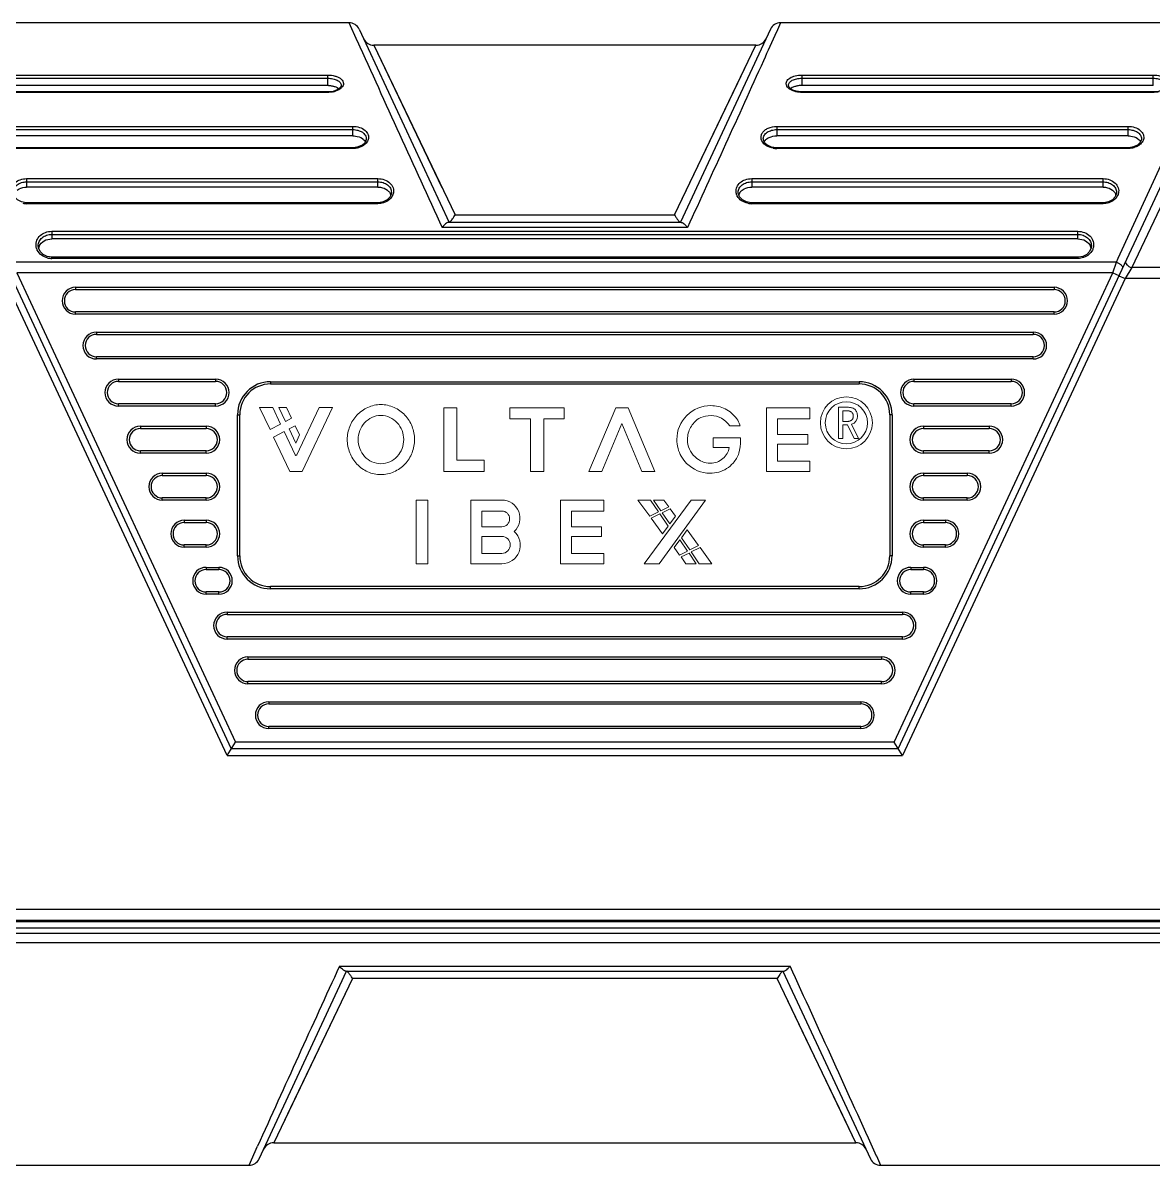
# Model space of a CAD drawing. Header units: millimetres. Extents: x 11482 to 13134, y 681 to 1782.
# Drawn here: x 12847.55 to 12857.29, y 1287.5 to 1297.35 of the extents above; entities that cross this region are included whole.
import ezdxf

# ---------------------------------------------------------------- set-up
doc = ezdxf.new("R2010")
doc.units = ezdxf.units.MM
doc.layers.add('02___PRT_ALL_AXES', color=7, linetype='Continuous', lineweight=0)

# ---------------------------------------------------------------- blocks, each defined once
blk = doc.blocks.new('SPC')
at = {"color": 7, "linetype": 'Continuous'}
for p, q in [((65.457, 40.934), (33.621, 40.934)), ((66.06, 39.598), (65.457, 40.934)), ((96.278, 40.934), (95.982, 40.279)), ((128.114, 40.934), (96.278, 40.934)), ((120.391, 24.126), (128.114, 40.934)), ((33.186, 40.251), (57.048, -10.922)), ((66.182, 40.473), (72.613, 26.682)), ((95.553, 40.472), (89.132, 26.702)), ((104.687, -10.922), (128.549, 40.251)), ((67.223, 39.334), (68.736, 36.192)), ((67.223, 39.334), (73.03, 27.213)), ((94.513, 39.334), (67.223, 39.334)), ((88.706, 27.213), (94.513, 39.334)), ((128.875, 39.334), (121.352, 23.447)), ((93.218, 36.648), (93.961, 38.191)), ((128.182, 37.878), (121.352, 23.447)), ((38.849, 37.201), (63.94, 37.201)), ((38.849, 36.976), (63.94, 36.976)), ((63.94, 36.459), (63.94, 37.201)), ((97.796, 37.201), (97.796, 36.459)), ((97.796, 37.201), (122.886, 37.201)), ((97.796, 36.976), (122.886, 36.976)), ((122.886, 36.459), (122.886, 37.201)), ((63.94, 36.459), (38.849, 36.459)), ((63.94, 35.996), (38.849, 35.996)), ((63.94, 35.966), (38.849, 35.966)), ((63.94, 35.966), (63.94, 35.996)), ((64.619, 36.305), (64.738, 36.225)), ((64.9, 36.468), (64.9, 36.467)), ((68.736, 36.192), (70.548, 32.411)), ((90.957, 31.93), (93.218, 36.648)), ((97.117, 36.305), (96.998, 36.226)), ((122.886, 36.459), (97.796, 36.459)), ((97.796, 35.966), (97.796, 35.996)), ((122.886, 35.996), (97.796, 35.996)), ((122.886, 35.966), (97.796, 35.966)), ((122.886, 35.966), (122.886, 35.996)), ((40.64, 33.537), (65.73, 33.537)), ((65.73, 32.864), (65.73, 33.537)), ((96.005, 33.537), (96.005, 32.864)), ((96.005, 33.537), (121.096, 33.537)), ((121.096, 32.864), (121.096, 33.537)), ((40.64, 33.307), (65.73, 33.307)), ((65.73, 32.864), (40.64, 32.864)), ((66.69, 32.649), (66.69, 32.648)), ((95.045, 32.648), (95.045, 32.65)), ((96.005, 33.307), (121.096, 33.307)), ((121.096, 32.864), (96.005, 32.864)), ((122.056, 32.649), (122.056, 32.648)), ((65.73, 32.01), (40.64, 32.01)), ((65.73, 31.96), (40.64, 31.96)), ((65.73, 31.96), (65.73, 32.01)), ((66.566, 32.523), (66.617, 32.449)), ((70.548, 32.411), (72.096, 29.171)), ((88.706, 27.213), (90.957, 31.93)), ((96.005, 31.96), (96.005, 32.01)), ((121.096, 32.01), (96.005, 32.01)), ((121.096, 31.96), (96.005, 31.96)), ((121.096, 31.96), (121.096, 32.01)), ((121.931, 32.523), (121.983, 32.449)), ((42.43, 29.807), (42.43, 29.202)), ((42.43, 29.807), (67.521, 29.807)), ((42.43, 29.579), (67.521, 29.579)), ((67.521, 29.202), (67.521, 29.807)), ((94.214, 29.807), (94.214, 29.202)), ((94.214, 29.807), (119.305, 29.807)), ((94.214, 29.579), (119.305, 29.579)), ((119.305, 29.202), (119.305, 29.807)), ((67.521, 29.202), (42.43, 29.202)), ((68.481, 28.826), (68.481, 28.825)), ((93.254, 28.825), (93.254, 28.828)), ((119.305, 29.202), (94.214, 29.202)), ((120.265, 28.826), (120.265, 28.825)), ((42.43, 28.017), (42.43, 28.084)), ((67.521, 28.084), (42.43, 28.084)), ((67.521, 28.017), (42.43, 28.017)), ((67.521, 28.017), (67.521, 28.084)), ((94.214, 28.017), (94.214, 28.084)), ((119.305, 28.084), (94.214, 28.084)), ((119.305, 28.017), (94.214, 28.017)), ((119.305, 28.017), (119.305, 28.084)), ((73.03, 27.213), (88.706, 27.213)), ((89.632, 26.313), (72.103, 26.313)), ((89.174, 26.682), (72.562, 26.682)), ((44.221, 26.042), (44.221, 25.502)), ((44.221, 26.042), (117.514, 26.042)), ((44.221, 25.82), (117.514, 25.82)), ((117.514, 25.502), (44.221, 25.502)), ((117.514, 25.502), (117.514, 26.042)), ((43.261, 25.001), (43.261, 25.002)), ((118.474, 25.001), (118.474, 24.999)), ((120.262, 23.844), (41.474, 23.844)), ((44.221, 24.106), (44.221, 24.188)), ((117.514, 24.188), (44.221, 24.188)), ((117.514, 24.106), (44.221, 24.106)), ((117.514, 24.106), (117.514, 24.188)), ((120.012, 23.078), (120.262, 23.844)), ((120.262, 23.844), (120.393, 24.13)), ((41.724, 23.078), (57.354, -10.442)), ((120.012, 23.078), (41.724, 23.078)), ((104.381, -10.442), (120.012, 23.078)), ((120.012, 23.078), (120.447, 22.876)), ((120.444, 22.869), (120.879, 22.666)), ((121.352, 23.447), (120.879, 22.666)), ((132.868, 23.447), (121.352, 23.447)), ((56.743, -11.402), (40.857, 22.666)), ((45.926, 22.042), (45.926, 21.882)), ((45.926, 22.042), (115.809, 22.042)), ((120.879, 22.666), (104.993, -11.402)), ((115.809, 22.042), (115.809, 21.882)), ((132.868, 22.666), (120.879, 22.666)), ((45.926, 21.882), (115.809, 21.882)), ((45.926, 20.122), (45.926, 20.282)), ((115.809, 20.282), (45.926, 20.282)), ((115.809, 20.122), (45.926, 20.122)), ((115.809, 20.122), (115.809, 20.282)), ((47.418, 18.842), (47.418, 18.682)), ((47.418, 18.842), (114.317, 18.842)), ((114.317, 18.842), (114.317, 18.682)), ((47.418, 18.682), (114.317, 18.682)), ((47.418, 16.922), (47.418, 17.082)), ((114.317, 17.082), (47.418, 17.082)), ((114.317, 16.922), (47.418, 16.922)), ((114.317, 16.922), (114.317, 17.082)), ((48.985, 15.482), (48.985, 15.322)), ((48.985, 15.482), (55.93, 15.482)), ((48.985, 15.322), (55.93, 15.322)), ((55.93, 15.482), (55.93, 15.322)), ((59.848, 15.3), (59.848, 15.14)), ((59.848, 15.3), (101.881, 15.3)), ((59.848, 15.14), (101.881, 15.14)), ((101.881, 15.3), (101.881, 15.14)), ((105.805, 15.482), (105.805, 15.322)), ((105.805, 15.482), (112.75, 15.482)), ((105.805, 15.322), (112.75, 15.322)), ((112.75, 15.482), (112.75, 15.322)), ((48.985, 13.562), (48.985, 13.722)), ((55.93, 13.722), (48.985, 13.722)), ((55.93, 13.562), (48.985, 13.562)), ((55.93, 13.562), (55.93, 13.722)), ((112.75, 13.722), (105.805, 13.722)), ((105.805, 13.562), (105.805, 13.722)), ((112.75, 13.562), (105.805, 13.562)), ((112.75, 13.562), (112.75, 13.722)), ((57.492, 2.86), (57.492, 12.943)), ((57.492, 12.943), (57.652, 12.943)), ((57.652, 2.86), (57.652, 12.943)), ((104.237, 12.943), (104.077, 12.943)), ((104.077, 12.943), (104.077, 2.86)), ((104.237, 12.943), (104.237, 2.86)), ((50.553, 12.119), (50.553, 11.959)), ((50.553, 12.119), (55.26, 12.119)), ((50.553, 11.959), (55.26, 11.959)), ((55.26, 12.119), (55.26, 11.959)), ((106.476, 12.119), (111.182, 12.119)), ((106.476, 12.119), (106.476, 11.959)), ((106.476, 11.959), (111.182, 11.959)), ((111.182, 12.119), (111.182, 11.959)), ((50.553, 10.199), (50.553, 10.359)), ((55.26, 10.359), (50.553, 10.359)), ((55.26, 10.199), (50.553, 10.199)), ((55.26, 10.199), (55.26, 10.359)), ((111.182, 10.359), (106.476, 10.359)), ((106.476, 10.199), (106.476, 10.359)), ((111.182, 10.199), (106.476, 10.199)), ((111.182, 10.199), (111.182, 10.359)), ((52.12, 8.759), (52.12, 8.599)), ((52.12, 8.759), (55.26, 8.759)), ((52.12, 8.599), (55.26, 8.599)), ((55.26, 8.759), (55.26, 8.599)), ((106.476, 8.759), (109.615, 8.759)), ((106.476, 8.759), (106.476, 8.599)), ((106.476, 8.599), (109.615, 8.599)), ((109.615, 8.759), (109.615, 8.599)), ((52.12, 6.839), (52.12, 6.999)), ((55.26, 6.999), (52.12, 6.999)), ((55.26, 6.839), (52.12, 6.839)), ((55.26, 6.839), (55.26, 6.999)), ((109.615, 6.999), (106.476, 6.999)), ((106.476, 6.839), (106.476, 6.999)), ((109.615, 6.839), (106.476, 6.839)), ((109.615, 6.839), (109.615, 6.999)), ((53.687, 5.399), (53.687, 5.239)), ((53.687, 5.399), (55.26, 5.399)), ((53.687, 5.239), (55.26, 5.239)), ((55.26, 5.399), (55.26, 5.239)), ((106.476, 5.399), (108.048, 5.399)), ((106.476, 5.399), (106.476, 5.239)), ((106.476, 5.239), (108.048, 5.239)), ((108.048, 5.399), (108.048, 5.239)), ((53.687, 3.479), (53.687, 3.639)), ((55.26, 3.639), (53.687, 3.639)), ((55.26, 3.479), (53.687, 3.479)), ((55.26, 3.479), (55.26, 3.639)), ((108.048, 3.639), (106.476, 3.639)), ((106.476, 3.479), (106.476, 3.639)), ((108.048, 3.479), (106.476, 3.479)), ((108.048, 3.479), (108.048, 3.639)), ((57.492, 2.86), (57.652, 2.86)), ((104.237, 2.86), (104.077, 2.86)), ((55.254, 2.039), (55.254, 1.879)), ((55.254, 2.039), (56.16, 2.039)), ((55.254, 1.879), (56.16, 1.879)), ((56.16, 2.039), (56.16, 1.879)), ((105.575, 2.039), (106.481, 2.039)), ((105.575, 2.039), (105.575, 1.879)), ((105.575, 1.879), (106.481, 1.879)), ((106.481, 2.039), (106.481, 1.879)), ((55.254, 0.119), (55.254, 0.279)), ((56.16, 0.279), (55.254, 0.279)), ((56.16, 0.119), (55.254, 0.119)), ((56.16, 0.119), (56.16, 0.279)), ((59.848, 0.503), (59.848, 0.663)), ((101.881, 0.663), (59.848, 0.663)), ((101.881, 0.503), (59.848, 0.503)), ((101.881, 0.503), (101.881, 0.663)), ((106.481, 0.279), (105.575, 0.279)), ((105.575, 0.119), (105.575, 0.279)), ((106.481, 0.119), (105.575, 0.119)), ((106.481, 0.119), (106.481, 0.279)), ((56.746, -1.161), (56.746, -1.321)), ((56.746, -1.161), (104.989, -1.161)), ((56.746, -1.321), (104.989, -1.321)), ((104.989, -1.161), (104.989, -1.321)), ((56.746, -3.081), (56.746, -2.921)), ((104.989, -2.921), (56.746, -2.921)), ((104.989, -3.081), (56.746, -3.081)), ((104.989, -3.081), (104.989, -2.921)), ((58.238, -4.361), (58.238, -4.521)), ((58.238, -4.361), (103.497, -4.361)), ((58.238, -4.521), (103.497, -4.521)), ((103.497, -4.361), (103.497, -4.521)), ((58.238, -6.281), (58.238, -6.121)), ((103.497, -6.121), (58.238, -6.121)), ((103.497, -6.281), (58.238, -6.281)), ((103.497, -6.281), (103.497, -6.121)), ((59.73, -7.561), (59.73, -7.721)), ((59.73, -7.561), (102.005, -7.561)), ((59.73, -7.721), (102.005, -7.721)), ((102.005, -7.561), (102.005, -7.721)), ((59.73, -9.481), (59.73, -9.321)), ((102.005, -9.321), (59.73, -9.321)), ((102.005, -9.481), (59.73, -9.481)), ((102.005, -9.481), (102.005, -9.321)), ((56.743, -11.402), (57.354, -10.442)), ((104.381, -10.442), (57.354, -10.442)), ((104.993, -11.402), (104.381, -10.442)), ((56.743, -11.402), (104.993, -11.402)), ((104.687, -10.922), (57.048, -10.922)), ((132.868, -22.398), (28.868, -22.398)), ((132.868, -23.178), (28.868, -23.178)), ((132.868, -23.292), (28.868, -23.292)), ((132.868, -23.726), (28.868, -23.726)), ((132.868, -24.123), (28.868, -24.123)), ((132.872, -24.783), (28.863, -24.783)), ((59.041, -40.203), (65.286, -26.81)), ((64.777, -26.448), (96.958, -26.448)), ((65.155, -26.79), (65.053, -26.727)), ((65.233, -26.81), (96.502, -26.81)), ((96.449, -26.81), (102.694, -40.203)), ((65.706, -27.327), (60.081, -39.066)), ((65.706, -27.327), (63.255, -32.46)), ((96.03, -27.327), (65.706, -27.327)), ((101.654, -39.066), (96.03, -27.327)), ((98.08, -31.623), (96.03, -27.327)), ((100.478, -36.625), (98.08, -31.623)), ((63.255, -32.46), (61.288, -36.561)), ((61.288, -36.561), (60.633, -37.921)), ((101.654, -39.066), (100.478, -36.625)), ((60.081, -39.066), (101.654, -39.066)), ((58.316, -40.666), (58.924, -39.318)), ((28.867, -40.666), (58.316, -40.666)), ((103.124, -40.01), (103.42, -40.666)), ((103.411, -40.647), (103.42, -40.666)), ((103.42, -40.666), (132.868, -40.666))]:
    blk.add_line(p, q, dxfattribs=at)
for points in [[(64.9, 36.467), (64.888, 36.402), (64.799, 36.272), (64.604, 36.138), (64.318, 36.038), (63.987, 35.997), (63.94, 35.996)], [(97.796, 35.996), (97.755, 35.997), (97.395, 36.043), (97.092, 36.159), (96.902, 36.309), (96.836, 36.468)], [(123.846, 36.467), (123.834, 36.402), (123.746, 36.272), (123.551, 36.138), (123.265, 36.038), (122.933, 35.997), (122.886, 35.996)], [(66.69, 32.649), (66.688, 32.604), (66.6, 32.384), (66.398, 32.195), (66.121, 32.067), (65.8, 32.011), (65.73, 32.01)], [(96.005, 32.01), (95.971, 32.01), (95.635, 32.061), (95.342, 32.191), (95.135, 32.384), (95.047, 32.604), (95.045, 32.65)], [(122.056, 32.649), (122.053, 32.604), (121.965, 32.384), (121.764, 32.195), (121.487, 32.067), (121.165, 32.011), (121.096, 32.01)], [(42.43, 28.084), (42.396, 28.084), (42.063, 28.141), (41.77, 28.29), (41.563, 28.511), (41.473, 28.769), (41.47, 28.827)], [(68.481, 28.826), (68.479, 28.774), (68.392, 28.517), (68.191, 28.297), (67.906, 28.147), (67.58, 28.085), (67.521, 28.084)], [(94.214, 28.084), (94.18, 28.084), (93.846, 28.141), (93.554, 28.29), (93.347, 28.511), (93.257, 28.769), (93.254, 28.827)], [(120.265, 28.826), (120.263, 28.774), (120.176, 28.517), (119.974, 28.297), (119.69, 28.147), (119.364, 28.085), (119.305, 28.084)], [(44.221, 24.188), (43.89, 24.239), (43.607, 24.378), (43.392, 24.593), (43.277, 24.856), (43.261, 25.002)], [(118.474, 24.999), (118.46, 24.862), (118.349, 24.602), (118.142, 24.388), (117.865, 24.245), (117.555, 24.189), (117.514, 24.188)]]:
    blk.add_lwpolyline(points, dxfattribs=at)
for centre, radius, start, end in [((65.457, 40.134), 0.8, 25, 89.99675), ((96.278, 40.134), 0.8, 90.00023, 155), ((3328.158, 1515.362), 3580.386, 204.341132, 204.575423), ((67.223, 40.134), 0.8, 205.00008, 270), ((94.513, 40.134), 0.8, 270, 334.9999), ((63.94, 34.74), 1.72, 88.31791, 89.99801), ((63.998, 37.558), 1.586, 283.21276, 288.40963), ((97.796, 34.74), 1.72, 90.00199, 91.68208), ((96.004, 33.484), 1.524, 259.93007, 270.01755), ((67.82, 28.424), 0.663, 18.90049, 27.52664), ((93.92, 28.422), 0.668, 150.40864, 161.03486), ((119.604, 28.424), 0.663, 18.90049, 27.52664), ((42.43, 29.38), 1.363, 258.67487, 270.00642), ((94.214, 29.38), 1.363, 258.67487, 270.00642), ((44.006, 24.668), 0.745, 154.28829, 168.2771), ((117.731, 24.669), 0.744, 11.82298, 25.00524), ((44.221, 25.378), 1.272, 257.81359, 269.99593), ((45.926, 21.082), 0.96, 90, 270), ((115.809, 21.082), 0.96, 270, 90), ((45.926, 21.082), 0.8, 90, 270), ((115.809, 21.082), 0.8, 270, 90), ((47.418, 17.882), 0.96, 90, 270), ((114.317, 17.882), 0.96, 270, 90), ((47.418, 17.882), 0.8, 90, 270), ((114.317, 17.882), 0.8, 270, 90), ((48.985, 14.522), 0.96, 90, 270), ((48.985, 14.522), 0.8, 90, 270), ((55.93, 14.522), 0.96, 270, 90), ((55.93, 14.522), 0.8, 270, 90), ((59.848, 12.943), 2.356, 90, 180), ((59.848, 12.943), 2.196, 90, 180), ((101.881, 12.943), 2.356, 0, 90), ((101.881, 12.943), 2.196, 0, 90), ((105.805, 14.522), 0.96, 90, 270), ((105.805, 14.522), 0.8, 90, 270), ((112.75, 14.522), 0.96, 270, 90), ((112.75, 14.522), 0.8, 270, 90), ((50.553, 11.159), 0.96, 90, 270), ((50.553, 11.159), 0.8, 90, 270), ((55.26, 11.159), 0.96, 270, 90), ((55.26, 11.159), 0.8, 270, 90), ((106.476, 11.159), 0.96, 90, 270), ((106.476, 11.159), 0.8, 90, 270), ((111.182, 11.159), 0.96, 270, 90), ((111.182, 11.159), 0.8, 270, 90), ((52.12, 7.799), 0.96, 90, 270), ((52.12, 7.799), 0.8, 90, 270), ((55.26, 7.799), 0.96, 270, 90), ((55.26, 7.799), 0.8, 270, 90), ((106.476, 7.799), 0.96, 90, 270), ((106.476, 7.799), 0.8, 90, 270), ((109.615, 7.799), 0.96, 270, 90), ((109.615, 7.799), 0.8, 270, 90), ((53.687, 4.439), 0.96, 90, 270), ((53.687, 4.439), 0.8, 90, 270), ((55.26, 4.439), 0.96, 270, 90), ((55.26, 4.439), 0.8, 270, 90), ((106.476, 4.439), 0.96, 90, 270), ((106.476, 4.439), 0.8, 90, 270), ((108.048, 4.439), 0.96, 270, 90), ((108.048, 4.439), 0.8, 270, 90), ((59.848, 2.86), 2.356, 180, 270), ((59.848, 2.86), 2.196, 180, 270), ((101.881, 2.86), 2.356, 270, 0), ((101.881, 2.86), 2.196, 270, 0), ((55.254, 1.079), 0.96, 90, 270), ((55.254, 1.079), 0.8, 90, 270), ((56.16, 1.079), 0.96, 270, 90), ((56.16, 1.079), 0.8, 270, 90), ((105.575, 1.079), 0.96, 90, 270), ((105.575, 1.079), 0.8, 90, 270), ((106.481, 1.079), 0.96, 270, 90), ((106.481, 1.079), 0.8, 270, 90), ((56.746, -2.121), 0.96, 90, 270), ((56.746, -2.121), 0.8, 90, 270), ((104.989, -2.121), 0.96, 270, 90), ((104.989, -2.121), 0.8, 270, 90), ((58.238, -5.321), 0.96, 90, 270), ((58.238, -5.321), 0.8, 90, 270), ((103.497, -5.321), 0.96, 270, 90), ((103.497, -5.321), 0.8, 270, 90), ((59.73, -8.521), 0.96, 90, 270), ((59.73, -8.521), 0.8, 90, 270), ((102.005, -8.521), 0.96, 270, 90), ((102.005, -8.521), 0.8, 270, 90), ((2710.475, -1237.464), 2909.687, 155.404999, 155.683403), ((-3016.482, -1450.086), 3423.486, 24.322985, 24.572509), ((60.081, -39.866), 0.8, 90, 154.99206), ((101.654, -39.866), 0.8, 25.00003, 90), ((58.316, -39.866), 0.8, 270.00013, 335), ((103.42, -39.866), 0.8, 205, 270)]:
    blk.add_arc(centre, radius, start, end, dxfattribs=at)
for points, knots in [([(95.988, 40.292), (95.675, 39.599), (93.568, 34.934), (91.444, 30.277), (89.632, 26.313)], [0, 0, 0, 0, 0.14849, 1, 1, 1, 1]), ([(63.94, 37.201), (64.114, 37.201), (64.368, 37.173), (64.673, 37.065), (64.897, 36.94), (65.059, 36.749), (65.064, 36.53), (65.022, 36.435), (64.993, 36.39)], [0, 0, 0, 0, 0.326431, 0.473546, 0.603508, 0.809601, 0.901662, 1, 1, 1, 1]), ([(63.94, 36.976), (64.063, 36.976), (64.297, 36.954), (64.605, 36.855), (64.832, 36.698), (64.9, 36.539), (64.9, 36.468)], [0, 0, 0, 0, 0.313868, 0.5942, 0.819876, 1, 1, 1, 1]), ([(96.692, 36.497), (96.678, 36.54), (96.667, 36.633), (96.709, 36.771), (96.803, 36.895), (97, 37.046), (97.34, 37.17), (97.637, 37.201), (97.796, 37.201)], [0, 0, 0, 0, 0.090913, 0.182767, 0.284303, 0.40073, 0.679426, 1, 1, 1, 1]), ([(96.836, 36.468), (96.836, 36.539), (96.903, 36.698), (97.131, 36.855), (97.439, 36.954), (97.672, 36.976), (97.796, 36.976)], [0, 0, 0, 0, 0.180354, 0.40596, 0.686076, 1, 1, 1, 1]), ([(122.886, 37.201), (123.06, 37.201), (123.314, 37.173), (123.62, 37.065), (123.843, 36.94), (124.006, 36.749), (124.01, 36.53), (123.968, 36.435), (123.94, 36.39)], [0, 0, 0, 0, 0.326431, 0.473546, 0.603508, 0.809601, 0.901662, 1, 1, 1, 1]), ([(122.886, 36.976), (123.009, 36.976), (123.243, 36.954), (123.551, 36.855), (123.779, 36.698), (123.846, 36.539), (123.846, 36.468)], [0, 0, 0, 0, 0.313868, 0.5942, 0.819876, 1, 1, 1, 1]), ([(64.361, 36.014), (64.327, 36.006), (64.188, 35.978), (64.047, 35.966), (63.94, 35.966)], [0, 0, 0, 0, 0.244763, 1, 1, 1, 1]), ([(63.99, 36.459), (64.017, 36.458), (64.124, 36.452), (64.23, 36.437), (64.307, 36.419)], [0, 0, 0, 0, 0.25381, 1, 1, 1, 1]), ([(64.307, 36.419), (64.336, 36.413), (64.443, 36.385), (64.547, 36.344), (64.619, 36.305)], [0, 0, 0, 0, 0.265024, 1, 1, 1, 1]), ([(64.993, 36.39), (64.97, 36.354), (64.839, 36.198), (64.649, 36.104), (64.499, 36.053)], [0, 0, 0, 0, 0.214862, 1, 1, 1, 1]), ([(97.058, 36.127), (97.012, 36.15), (96.861, 36.238), (96.728, 36.378), (96.692, 36.497)], [0, 0, 0, 0, 0.292297, 1, 1, 1, 1]), ([(97.404, 36.008), (97.373, 36.014), (97.254, 36.044), (97.138, 36.086), (97.058, 36.127)], [0, 0, 0, 0, 0.26215, 1, 1, 1, 1]), ([(97.428, 36.419), (97.4, 36.413), (97.292, 36.385), (97.188, 36.344), (97.117, 36.305)], [0, 0, 0, 0, 0.265024, 1, 1, 1, 1]), ([(97.796, 35.966), (97.696, 35.966), (97.565, 35.977), (97.436, 36.001), (97.404, 36.008)], [0, 0, 0, 0, 0.754048, 1, 1, 1, 1]), ([(97.745, 36.459), (97.718, 36.458), (97.612, 36.452), (97.506, 36.437), (97.428, 36.419)], [0, 0, 0, 0, 0.25381, 1, 1, 1, 1]), ([(123.307, 36.014), (123.274, 36.006), (123.135, 35.978), (122.993, 35.966), (122.886, 35.966)], [0, 0, 0, 0, 0.244763, 1, 1, 1, 1]), ([(65.73, 33.537), (65.894, 33.537), (66.207, 33.491), (66.606, 33.291), (66.818, 33.012), (66.86, 32.769), (66.842, 32.65), (66.825, 32.594)], [0, 0, 0, 0, 0.294972, 0.561225, 0.788173, 0.89382, 1, 1, 1, 1]), ([(95.184, 32.219), (95.052, 32.321), (94.888, 32.534), (94.877, 32.862), (94.97, 33.09), (95.148, 33.281), (95.486, 33.48), (95.796, 33.537), (96.005, 33.537)], [0, 0, 0, 0, 0.234703, 0.341894, 0.45177, 0.571826, 0.705108, 1, 1, 1, 1]), ([(121.096, 33.537), (121.259, 33.537), (121.572, 33.491), (121.971, 33.291), (122.183, 33.012), (122.225, 32.769), (122.207, 32.65), (122.19, 32.594)], [0, 0, 0, 0, 0.294972, 0.561225, 0.788173, 0.89382, 1, 1, 1, 1]), ([(65.73, 33.307), (65.854, 33.307), (66.092, 33.277), (66.406, 33.142), (66.631, 32.928), (66.69, 32.738), (66.69, 32.649)], [0, 0, 0, 0, 0.290379, 0.558367, 0.791998, 1, 1, 1, 1]), ([(65.73, 32.864), (65.793, 32.864), (66.03, 32.848), (66.266, 32.767), (66.409, 32.667)], [0, 0, 0, 0, 0.262917, 1, 1, 1, 1]), ([(66.409, 32.667), (66.424, 32.656), (66.481, 32.614), (66.533, 32.564), (66.566, 32.523)], [0, 0, 0, 0, 0.259361, 1, 1, 1, 1]), ([(95.045, 32.65), (95.045, 32.739), (95.104, 32.929), (95.33, 33.142), (95.643, 33.277), (95.882, 33.307), (96.005, 33.307)], [0, 0, 0, 0, 0.208414, 0.442122, 0.70985, 1, 1, 1, 1]), ([(95.118, 32.449), (95.13, 32.469), (95.187, 32.553), (95.263, 32.623), (95.326, 32.667)], [0, 0, 0, 0, 0.237753, 1, 1, 1, 1]), ([(95.326, 32.667), (95.372, 32.699), (95.579, 32.817), (95.823, 32.864), (96.005, 32.864)], [0, 0, 0, 0, 0.235234, 1, 1, 1, 1]), ([(121.096, 33.307), (121.219, 33.307), (121.458, 33.277), (121.771, 33.142), (121.997, 32.928), (122.055, 32.738), (122.056, 32.649)], [0, 0, 0, 0, 0.290379, 0.558367, 0.791998, 1, 1, 1, 1]), ([(121.096, 32.864), (121.158, 32.864), (121.395, 32.848), (121.631, 32.767), (121.774, 32.667)], [0, 0, 0, 0, 0.262917, 1, 1, 1, 1]), ([(121.774, 32.667), (121.789, 32.656), (121.846, 32.614), (121.898, 32.564), (121.931, 32.523)], [0, 0, 0, 0, 0.259361, 1, 1, 1, 1]), ([(66.139, 32.016), (66.107, 32.007), (65.973, 31.974), (65.834, 31.96), (65.73, 31.96)], [0, 0, 0, 0, 0.246659, 1, 1, 1, 1]), ([(66.54, 32.211), (66.511, 32.189), (66.388, 32.106), (66.248, 32.047), (66.139, 32.016)], [0, 0, 0, 0, 0.239359, 1, 1, 1, 1]), ([(66.825, 32.594), (66.814, 32.558), (66.752, 32.408), (66.638, 32.285), (66.54, 32.211)], [0, 0, 0, 0, 0.234756, 1, 1, 1, 1]), ([(95.738, 31.983), (95.686, 31.993), (95.489, 32.039), (95.301, 32.128), (95.184, 32.219)], [0, 0, 0, 0, 0.263018, 1, 1, 1, 1]), ([(121.505, 32.016), (121.472, 32.007), (121.338, 31.974), (121.199, 31.96), (121.096, 31.96)], [0, 0, 0, 0, 0.246659, 1, 1, 1, 1]), ([(121.905, 32.211), (121.877, 32.189), (121.753, 32.106), (121.614, 32.047), (121.505, 32.016)], [0, 0, 0, 0, 0.239359, 1, 1, 1, 1]), ([(122.19, 32.594), (122.179, 32.558), (122.118, 32.408), (122.003, 32.285), (121.905, 32.211)], [0, 0, 0, 0, 0.234756, 1, 1, 1, 1]), ([(41.315, 28.836), (41.301, 28.959), (41.339, 29.224), (41.593, 29.55), (41.977, 29.759), (42.277, 29.807), (42.43, 29.807)], [0, 0, 0, 0, 0.223826, 0.46118, 0.722058, 1, 1, 1, 1]), ([(41.47, 28.828), (41.471, 28.927), (41.526, 29.137), (41.748, 29.385), (42.065, 29.543), (42.307, 29.579), (42.43, 29.579)], [0, 0, 0, 0, 0.223476, 0.462409, 0.723561, 1, 1, 1, 1]), ([(67.521, 29.807), (67.682, 29.807), (67.997, 29.755), (68.394, 29.524), (68.639, 29.166), (68.651, 28.885), (68.622, 28.759)], [0, 0, 0, 0, 0.279396, 0.5401, 0.775864, 1, 1, 1, 1]), ([(67.521, 29.579), (67.645, 29.579), (67.888, 29.543), (68.204, 29.384), (68.426, 29.135), (68.481, 28.926), (68.481, 28.826)], [0, 0, 0, 0, 0.276669, 0.538084, 0.776954, 1, 1, 1, 1]), ([(93.099, 28.836), (93.085, 28.959), (93.123, 29.224), (93.377, 29.55), (93.761, 29.759), (94.061, 29.807), (94.214, 29.807)], [0, 0, 0, 0, 0.223826, 0.46118, 0.722058, 1, 1, 1, 1]), ([(93.254, 28.828), (93.255, 28.927), (93.31, 29.137), (93.532, 29.385), (93.849, 29.543), (94.091, 29.579), (94.214, 29.579)], [0, 0, 0, 0, 0.223476, 0.462409, 0.723561, 1, 1, 1, 1]), ([(119.305, 29.807), (119.466, 29.807), (119.781, 29.755), (120.178, 29.524), (120.423, 29.166), (120.435, 28.885), (120.406, 28.759)], [0, 0, 0, 0, 0.279396, 0.5401, 0.775864, 1, 1, 1, 1]), ([(119.305, 29.579), (119.429, 29.579), (119.671, 29.543), (119.988, 29.384), (120.21, 29.135), (120.265, 28.926), (120.265, 28.826)], [0, 0, 0, 0, 0.276669, 0.538084, 0.776954, 1, 1, 1, 1]), ([(41.751, 28.978), (41.797, 29.014), (42, 29.146), (42.247, 29.202), (42.43, 29.202)], [0, 0, 0, 0, 0.240415, 1, 1, 1, 1]), ([(67.521, 29.202), (67.584, 29.202), (67.823, 29.183), (68.06, 29.089), (68.2, 28.978)], [0, 0, 0, 0, 0.259671, 1, 1, 1, 1]), ([(68.2, 28.978), (68.222, 28.96), (68.303, 28.889), (68.371, 28.801), (68.408, 28.73)], [0, 0, 0, 0, 0.259007, 1, 1, 1, 1]), ([(68.622, 28.759), (68.615, 28.729), (68.579, 28.607), (68.513, 28.495), (68.452, 28.422)], [0, 0, 0, 0, 0.244025, 1, 1, 1, 1]), ([(93.188, 28.562), (93.176, 28.583), (93.134, 28.67), (93.108, 28.765), (93.099, 28.836)], [0, 0, 0, 0, 0.255349, 1, 1, 1, 1]), ([(93.946, 28.043), (93.786, 28.075), (93.486, 28.194), (93.26, 28.43), (93.188, 28.562)], [0, 0, 0, 0, 0.522411, 1, 1, 1, 1]), ([(93.339, 28.752), (93.351, 28.773), (93.405, 28.857), (93.476, 28.931), (93.535, 28.978)], [0, 0, 0, 0, 0.243078, 1, 1, 1, 1]), ([(93.535, 28.978), (93.581, 29.014), (93.784, 29.146), (94.031, 29.202), (94.214, 29.202)], [0, 0, 0, 0, 0.240415, 1, 1, 1, 1]), ([(119.305, 29.202), (119.367, 29.202), (119.607, 29.183), (119.844, 29.089), (119.984, 28.978)], [0, 0, 0, 0, 0.259671, 1, 1, 1, 1]), ([(119.984, 28.978), (120.006, 28.96), (120.087, 28.889), (120.155, 28.801), (120.192, 28.73)], [0, 0, 0, 0, 0.259007, 1, 1, 1, 1]), ([(120.406, 28.759), (120.399, 28.729), (120.363, 28.607), (120.297, 28.495), (120.236, 28.422)], [0, 0, 0, 0, 0.244025, 1, 1, 1, 1]), ([(68.452, 28.422), (68.42, 28.383), (68.274, 28.232), (68.082, 28.128), (67.93, 28.08)], [0, 0, 0, 0, 0.239762, 1, 1, 1, 1]), ([(120.236, 28.422), (120.204, 28.383), (120.058, 28.232), (119.866, 28.128), (119.714, 28.08)], [0, 0, 0, 0, 0.239762, 1, 1, 1, 1]), ([(72.685, 26.735), (72.742, 26.793), (72.864, 26.948), (72.971, 27.113), (73.03, 27.213)], [0, 0, 0, 0, 0.412085, 1, 1, 1, 1]), ([(88.706, 27.213), (88.748, 27.14), (88.831, 27.009), (88.938, 26.862), (89.015, 26.772), (89.059, 26.724), (89.092, 26.697), (89.112, 26.682), (89.119, 26.682)], [0, 0, 0, 0, 0.374705, 0.682751, 0.804384, 0.90007, 0.966352, 1, 1, 1, 1]), ([(72.291, 26.52), (72.275, 26.505), (72.209, 26.439), (72.148, 26.368), (72.103, 26.313)], [0, 0, 0, 0, 0.232115, 1, 1, 1, 1]), ([(72.447, 26.642), (72.435, 26.635), (72.379, 26.599), (72.329, 26.555), (72.291, 26.52)], [0, 0, 0, 0, 0.220406, 1, 1, 1, 1]), ([(72.562, 26.682), (72.553, 26.682), (72.513, 26.677), (72.475, 26.659), (72.447, 26.642)], [0, 0, 0, 0, 0.208572, 1, 1, 1, 1]), ([(72.616, 26.682), (72.626, 26.682), (72.65, 26.703), (72.671, 26.721), (72.685, 26.735)], [0, 0, 0, 0, 0.329373, 1, 1, 1, 1]), ([(89.174, 26.682), (89.182, 26.682), (89.223, 26.677), (89.26, 26.659), (89.288, 26.642)], [0, 0, 0, 0, 0.208572, 1, 1, 1, 1]), ([(89.288, 26.642), (89.3, 26.635), (89.356, 26.599), (89.407, 26.555), (89.444, 26.52)], [0, 0, 0, 0, 0.220406, 1, 1, 1, 1]), ([(89.444, 26.52), (89.46, 26.505), (89.526, 26.439), (89.587, 26.368), (89.632, 26.313)], [0, 0, 0, 0, 0.232114, 1, 1, 1, 1]), ([(43.104, 25.009), (43.093, 25.14), (43.135, 25.418), (43.386, 25.764), (43.769, 25.991), (44.069, 26.042), (44.221, 26.042)], [0, 0, 0, 0, 0.233052, 0.474787, 0.731743, 1, 1, 1, 1]), ([(43.261, 25.002), (43.261, 25.11), (43.314, 25.333), (43.534, 25.604), (43.852, 25.78), (44.097, 25.82), (44.221, 25.82)], [0, 0, 0, 0, 0.232811, 0.475293, 0.73243, 1, 1, 1, 1]), ([(43.334, 24.992), (43.408, 25.146), (43.675, 25.415), (44.037, 25.502), (44.221, 25.502)], [0, 0, 0, 0, 0.481728, 1, 1, 1, 1]), ([(117.514, 26.042), (117.676, 26.042), (117.995, 25.984), (118.394, 25.728), (118.633, 25.341), (118.645, 25.042), (118.616, 24.905)], [0, 0, 0, 0, 0.269426, 0.526264, 0.766771, 1, 1, 1, 1]), ([(117.514, 25.82), (117.639, 25.82), (117.884, 25.779), (118.202, 25.603), (118.422, 25.332), (118.474, 25.108), (118.474, 25.001)], [0, 0, 0, 0, 0.267776, 0.525181, 0.767632, 1, 1, 1, 1]), ([(117.514, 25.502), (117.7, 25.502), (118.065, 25.413), (118.333, 25.139), (118.405, 24.983)], [0, 0, 0, 0, 0.518528, 1, 1, 1, 1]), ([(43.194, 24.694), (43.182, 24.719), (43.137, 24.819), (43.111, 24.927), (43.104, 25.009)], [0, 0, 0, 0, 0.253674, 1, 1, 1, 1]), ([(43.952, 24.135), (43.79, 24.17), (43.485, 24.302), (43.264, 24.555), (43.194, 24.694)], [0, 0, 0, 0, 0.514838, 1, 1, 1, 1]), ([(118.547, 24.707), (118.489, 24.585), (118.309, 24.359), (118.059, 24.22), (117.923, 24.174)], [0, 0, 0, 0, 0.486292, 1, 1, 1, 1]), ([(120.262, 23.844), (120.328, 23.82), (120.453, 23.759), (120.618, 23.643), (120.731, 23.485), (120.697, 23.412)], [0, 0, 0, 0, 0.32661, 0.626073, 1, 1, 1, 1]), ([(120.917, 23.883), (120.882, 23.81), (120.993, 23.649), (121.16, 23.531), (121.285, 23.47), (121.352, 23.447)], [0, 0, 0, 0, 0.376042, 0.674773, 1, 1, 1, 1]), ([(65.053, -26.727), (65.03, -26.71), (64.929, -26.626), (64.841, -26.528), (64.777, -26.448)], [0, 0, 0, 0, 0.217475, 1, 1, 1, 1]), ([(65.233, -26.81), (65.227, -26.81), (65.2, -26.807), (65.174, -26.799), (65.155, -26.79)], [0, 0, 0, 0, 0.221006, 1, 1, 1, 1]), ([(65.706, -27.327), (65.663, -27.256), (65.581, -27.128), (65.474, -26.985), (65.398, -26.897), (65.353, -26.851), (65.319, -26.824), (65.299, -26.81), (65.291, -26.81)], [0, 0, 0, 0, 0.372588, 0.679153, 0.800592, 0.896661, 0.964096, 1, 1, 1, 1]), ([(96.373, -26.862), (96.315, -26.917), (96.194, -27.069), (96.088, -27.23), (96.03, -27.327)], [0, 0, 0, 0, 0.413031, 1, 1, 1, 1]), ([(96.445, -26.81), (96.435, -26.81), (96.409, -26.83), (96.387, -26.848), (96.373, -26.862)], [0, 0, 0, 0, 0.339208, 1, 1, 1, 1]), ([(96.502, -26.81), (96.511, -26.81), (96.551, -26.805), (96.589, -26.787), (96.617, -26.771)], [0, 0, 0, 0, 0.210094, 1, 1, 1, 1]), ([(96.617, -26.771), (96.629, -26.764), (96.685, -26.728), (96.735, -26.686), (96.772, -26.651)], [0, 0, 0, 0, 0.220989, 1, 1, 1, 1]), ([(96.772, -26.651), (96.788, -26.636), (96.854, -26.572), (96.914, -26.503), (96.958, -26.448)], [0, 0, 0, 0, 0.232198, 1, 1, 1, 1])]:
    blk.add_open_spline(points, degree=3, knots=knots, dxfattribs=at)
for points in [[(67.93, 28.08), (67.799, 28.038), (67.659, 28.017), (67.521, 28.017)], [(119.714, 28.08), (119.583, 28.038), (119.443, 28.017), (119.305, 28.017)], [(118.616, 24.905), (118.601, 24.837), (118.578, 24.77), (118.547, 24.707)], [(117.923, 24.174), (117.793, 24.129), (117.653, 24.106), (117.514, 24.106)]]:
    blk.add_open_spline(points, degree=3, dxfattribs=at)
at = {"layer": '02___PRT_ALL_AXES', "color": 7, "linetype": 'Continuous'}
for p, q in [((59.815, 11.874), (59.063, 13.461)), ((59.063, 13.461), (60.009, 13.461)), ((60.009, 13.461), (60.571, 12.276)), ((60.917, 12.46), (60.443, 13.461)), ((60.443, 13.461), (60.99, 13.461)), ((60.99, 13.461), (61.354, 12.692)), ((61.723, 10.074), (63.328, 13.461)), ((64.279, 13.461), (62.114, 8.892)), ((63.328, 13.461), (64.279, 13.461)), ((72.224, 8.891), (72.224, 13.438)), ((72.224, 13.438), (73.162, 13.438)), ((73.162, 13.438), (73.162, 9.691)), ((76.952, 12.642), (76.952, 13.438)), ((76.952, 13.438), (80.832, 13.438)), ((80.832, 13.438), (80.832, 12.642)), ((82.592, 8.894), (84.506, 13.438)), ((84.506, 13.438), (85.382, 13.438)), ((85.382, 13.438), (87.297, 8.891)), ((95.272, 8.89), (95.272, 13.438)), ((95.272, 13.438), (98.364, 13.438)), ((98.364, 13.438), (98.364, 12.654)), ((100.418, 13.475), (101.07, 13.475)), ((100.418, 11.253), (100.418, 13.475)), ((101.004, 13.229), (100.718, 13.229)), ((100.718, 13.229), (100.718, 12.463)), ((60.571, 12.276), (59.815, 11.874)), ((61.354, 12.692), (60.917, 12.46)), ((78.411, 12.642), (76.952, 12.642)), ((78.411, 8.89), (78.411, 12.642)), ((79.372, 12.642), (79.372, 8.89)), ((80.832, 12.642), (79.372, 12.642)), ((84.944, 12.305), (83.511, 8.891)), ((86.377, 8.891), (84.944, 12.305)), ((98.364, 12.654), (96.059, 12.654)), ((96.059, 12.654), (96.059, 11.535)), ((100.718, 12.463), (101.083, 12.463)), ((101.343, 12.257), (101.835, 11.253)), ((60.069, 11.337), (60.825, 11.739)), ((60.825, 11.739), (61.614, 10.074)), ((61.171, 11.923), (61.608, 12.156)), ((61.648, 10.917), (61.171, 11.923)), ((61.608, 12.156), (61.921, 11.494)), ((61.921, 11.494), (61.648, 10.917)), ((93.381, 12.15), (92.655, 12.151)), ((96.059, 11.535), (98.213, 11.535)), ((98.213, 11.535), (98.213, 10.839)), ((101.057, 12.217), (100.718, 12.217)), ((100.718, 12.217), (100.718, 11.253)), ((101.523, 11.253), (101.057, 12.217)), ((61.227, 8.892), (60.069, 11.337)), ((91.464, 10.588), (91.464, 11.299)), ((91.464, 11.299), (93.421, 11.299)), ((93.421, 11.299), (93.421, 11.118)), ((98.213, 10.839), (96.059, 10.839)), ((96.059, 10.839), (96.059, 9.631)), ((100.718, 11.253), (100.418, 11.253)), ((101.835, 11.253), (101.523, 11.253)), ((92.604, 10.588), (91.464, 10.588)), ((73.162, 9.691), (75.12, 9.691)), ((75.12, 9.691), (75.12, 8.891)), ((96.059, 9.631), (98.364, 9.631)), ((98.364, 9.631), (98.364, 8.89)), ((62.114, 8.892), (61.227, 8.892)), ((75.12, 8.891), (72.224, 8.891)), ((79.372, 8.89), (78.411, 8.89)), ((83.511, 8.891), (82.592, 8.894)), ((87.297, 8.891), (86.377, 8.891)), ((98.364, 8.89), (95.272, 8.89)), ((70.243, 6.845), (70.243, 2.296)), ((70.243, 6.845), (71.088, 6.845)), ((71.088, 2.296), (71.088, 6.845)), ((74.152, 2.298), (74.152, 6.846)), ((74.152, 6.846), (76.369, 6.846)), ((80.552, 2.298), (80.552, 6.846)), ((80.552, 6.846), (83.644, 6.846)), ((83.644, 6.846), (83.644, 6.062)), ((86.094, 6.845), (86.987, 6.845)), ((86.934, 5.689), (86.094, 6.845)), ((86.537, 2.296), (89.897, 6.838)), ((86.987, 6.845), (87.564, 6.002)), ((87.195, 6.845), (87.939, 6.845)), ((87.716, 6.083), (87.195, 6.845)), ((90.917, 6.839), (87.61, 2.298)), ((87.939, 6.845), (88.288, 6.363)), ((89.897, 6.838), (90.917, 6.839)), ((74.939, 6.062), (74.939, 4.943)), ((76.369, 6.062), (74.939, 6.062)), ((81.339, 6.062), (81.339, 4.943)), ((83.644, 6.062), (81.339, 6.062)), ((87.564, 6.002), (86.934, 5.689)), ((87.039, 5.545), (87.662, 5.859)), ((87.662, 5.859), (88.26, 4.986)), ((88.288, 6.363), (87.716, 6.083)), ((87.818, 5.937), (88.388, 6.223)), ((88.37, 5.137), (87.818, 5.937)), ((88.388, 6.223), (88.773, 5.69)), ((74.939, 4.943), (76.369, 4.943)), ((81.339, 4.943), (83.493, 4.943)), ((83.493, 4.943), (83.493, 4.247)), ((87.851, 4.427), (87.039, 5.545)), ((88.26, 4.986), (87.851, 4.427)), ((88.773, 5.69), (88.37, 5.137)), ((74.939, 4.247), (74.939, 3.039)), ((76.369, 4.247), (74.939, 4.247)), ((81.339, 4.247), (81.339, 3.039)), ((83.493, 4.247), (81.339, 4.247)), ((89.195, 4.155), (89.603, 4.714)), ((89.792, 3.282), (89.195, 4.155)), ((89.603, 4.714), (90.415, 3.596)), ((88.681, 3.452), (89.085, 4.004)), ((89.067, 2.918), (88.681, 3.452)), ((89.085, 4.004), (89.637, 3.204)), ((90.415, 3.596), (89.792, 3.282)), ((89.893, 3.135), (90.526, 3.446)), ((90.526, 3.446), (91.361, 2.296)), ((74.939, 3.039), (76.369, 3.039)), ((81.339, 3.039), (83.644, 3.039)), ((83.644, 3.039), (83.644, 2.298)), ((89.637, 3.204), (89.067, 2.918)), ((89.167, 2.778), (89.738, 3.059)), ((89.516, 2.296), (89.167, 2.778)), ((89.738, 3.059), (90.26, 2.296)), ((90.468, 2.296), (89.893, 3.135)), ((71.088, 2.296), (70.243, 2.296)), ((76.369, 2.298), (74.152, 2.298)), ((83.644, 2.298), (80.552, 2.298)), ((87.61, 2.298), (86.537, 2.296)), ((90.26, 2.296), (89.516, 2.296)), ((91.361, 2.296), (90.468, 2.296))]:
    blk.add_line(p, q, dxfattribs=at)
for radius in [1.856, 1.505]:
    blk.add_circle((100.976, 12.364), radius, dxfattribs=at)
for centre, radius, start, end in [((92.067, 11.822), 1.354, 14.02304, 16.86224), ((61.668, 10.1), 0.0604, 205.34845, 334.65108), ((76.369, 5.547), 1.299, 313.1695, 90), ((76.369, 5.502), 0.56, 270, 90), ((76.369, 3.62), 1.322, 270, 47.75967), ((76.369, 3.643), 0.604, 270, 90)]:
    blk.add_arc(centre, radius, start, end, dxfattribs=at)
for points in [[(67.735, 13.664), (67.415, 13.664), (66.772, 13.528), (65.978, 12.954), (65.455, 12.129), (65.332, 11.485), (65.332, 11.164)], [(91.304, 13.589), (90.64, 13.589), (90.048, 13.347), (89.582, 12.881)], [(101.469, 12.843), (101.469, 12.871), (101.465, 12.928), (101.44, 13.011), (101.394, 13.084), (101.331, 13.143), (101.255, 13.184), (101.174, 13.211), (101.089, 13.226), (101.032, 13.229), (101.004, 13.229)], [(101.769, 12.843), (101.768, 12.933), (101.738, 13.11), (101.593, 13.347), (101.338, 13.459), (101.16, 13.475), (101.07, 13.475)], [(89.582, 12.881), (89.115, 12.416), (88.874, 11.826), (88.874, 11.165)], [(91.315, 12.874), (91.861, 12.871), (92.304, 12.622), (92.655, 12.151)], [(101.083, 12.463), (101.109, 12.463), (101.16, 12.467), (101.234, 12.484), (101.304, 12.516), (101.366, 12.563), (101.414, 12.622), (101.447, 12.692), (101.466, 12.766), (101.469, 12.817), (101.469, 12.843)], [(101.343, 12.257), (101.623, 12.325), (101.769, 12.569), (101.769, 12.843)], [(67.735, 8.664), (68.055, 8.664), (68.697, 8.8), (69.492, 9.374), (70.015, 10.199), (70.138, 10.843), (70.138, 11.164)], [(90.17, 9.924), (89.812, 10.247), (89.63, 10.673), (89.63, 11.165)], [(91.265, 9.471), (90.864, 9.471), (90.493, 9.635), (90.17, 9.924)], [(92.164, 9.809), (91.903, 9.588), (91.598, 9.471), (91.265, 9.471)], [(92.604, 10.588), (92.56, 10.275), (92.414, 10.022), (92.164, 9.809)], [(89.57, 9.467), (90.025, 9.006), (90.599, 8.763), (91.241, 8.763)]]:
    blk.add_open_spline(points, degree=3, dxfattribs=at)
for points, knots in [([(70.138, 11.164), (70.138, 11.485), (70.045, 11.967), (69.756, 12.537), (69.458, 12.922), (69.099, 13.238), (68.537, 13.562), (68.06, 13.664), (67.735, 13.664)], [0, 0, 0, 0, 0.25, 0.375, 0.5, 0.625, 0.75, 1, 1, 1, 1]), ([(92.322, 13.366), (92.321, 13.366), (92.004, 13.515), (91.66, 13.589), (91.304, 13.589)], [0, 0, 0, 0, 0.000423, 1, 1, 1, 1]), ([(93.363, 12.215), (93.316, 12.37), (93.154, 12.683), (92.789, 13.072), (92.483, 13.281), (92.322, 13.366)], [0, 0, 0, 0, 0.30634, 0.654538, 1, 1, 1, 1]), ([(67.735, 12.888), (67.512, 12.888), (67.077, 12.791), (66.358, 12.258), (66.109, 11.602), (66.109, 11.164)], [0, 0, 0, 0, 0.25, 0.5, 1, 1, 1, 1]), ([(69.361, 11.164), (69.361, 11.603), (69.11, 12.259), (68.393, 12.792), (67.953, 12.888), (67.735, 12.888)], [0, 0, 0, 0, 0.5, 0.75, 1, 1, 1, 1]), ([(89.63, 11.165), (89.631, 11.321), (89.664, 11.625), (89.832, 12.045), (90.012, 12.279), (90.115, 12.381)], [0, 0, 0, 0, 0.349222, 0.67653, 1, 1, 1, 1]), ([(90.115, 12.381), (90.25, 12.545), (90.603, 12.81), (91.043, 12.876), (91.315, 12.874)], [0, 0, 0, 0, 0.435347, 1, 1, 1, 1]), ([(65.332, 11.164), (65.332, 10.843), (65.425, 10.361), (65.714, 9.791), (66.012, 9.406), (66.371, 9.09), (66.933, 8.766), (67.41, 8.664), (67.735, 8.664)], [0, 0, 0, 0, 0.25, 0.375, 0.5, 0.625, 0.75, 1, 1, 1, 1]), ([(66.109, 11.164), (66.109, 10.725), (66.36, 10.069), (67.077, 9.536), (67.516, 9.44), (67.735, 9.44)], [0, 0, 0, 0, 0.5, 0.75, 1, 1, 1, 1]), ([(67.735, 9.44), (67.958, 9.44), (68.392, 9.537), (69.111, 10.07), (69.361, 10.726), (69.361, 11.164)], [0, 0, 0, 0, 0.25, 0.5, 1, 1, 1, 1]), ([(88.874, 11.165), (88.875, 10.955), (88.924, 10.537), (89.164, 9.951), (89.422, 9.618), (89.57, 9.467)], [0, 0, 0, 0, 0.335881, 0.66369, 1, 1, 1, 1]), ([(93.298, 10.193), (93.298, 10.193), (93.384, 10.477), (93.421, 10.79), (93.421, 11.118)], [0, 0, 0, 0, 0.000423, 1, 1, 1, 1]), ([(92.89, 9.492), (93.079, 9.702), (93.214, 9.936), (93.297, 10.193), (93.298, 10.193)], [0, 0, 0, 0, 0.999536, 1, 1, 1, 1]), ([(91.241, 8.763), (91.452, 8.763), (91.868, 8.814), (92.441, 9.068), (92.754, 9.339), (92.89, 9.492)], [0, 0, 0, 0, 0.341565, 0.668208, 1, 1, 1, 1])]:
    blk.add_open_spline(points, degree=3, knots=knots, dxfattribs=at)

msp = doc.modelspace()

# ---------------------------------------------------------------- block references
at = {"xscale": 0.1207427984006, "yscale": 0.1207427984006, "zscale": 0.1207427984006}
msp.add_blockref('SPC', (12842.4549, 1292.4102), dxfattribs=at)

doc.saveas('drawing.dxf')
